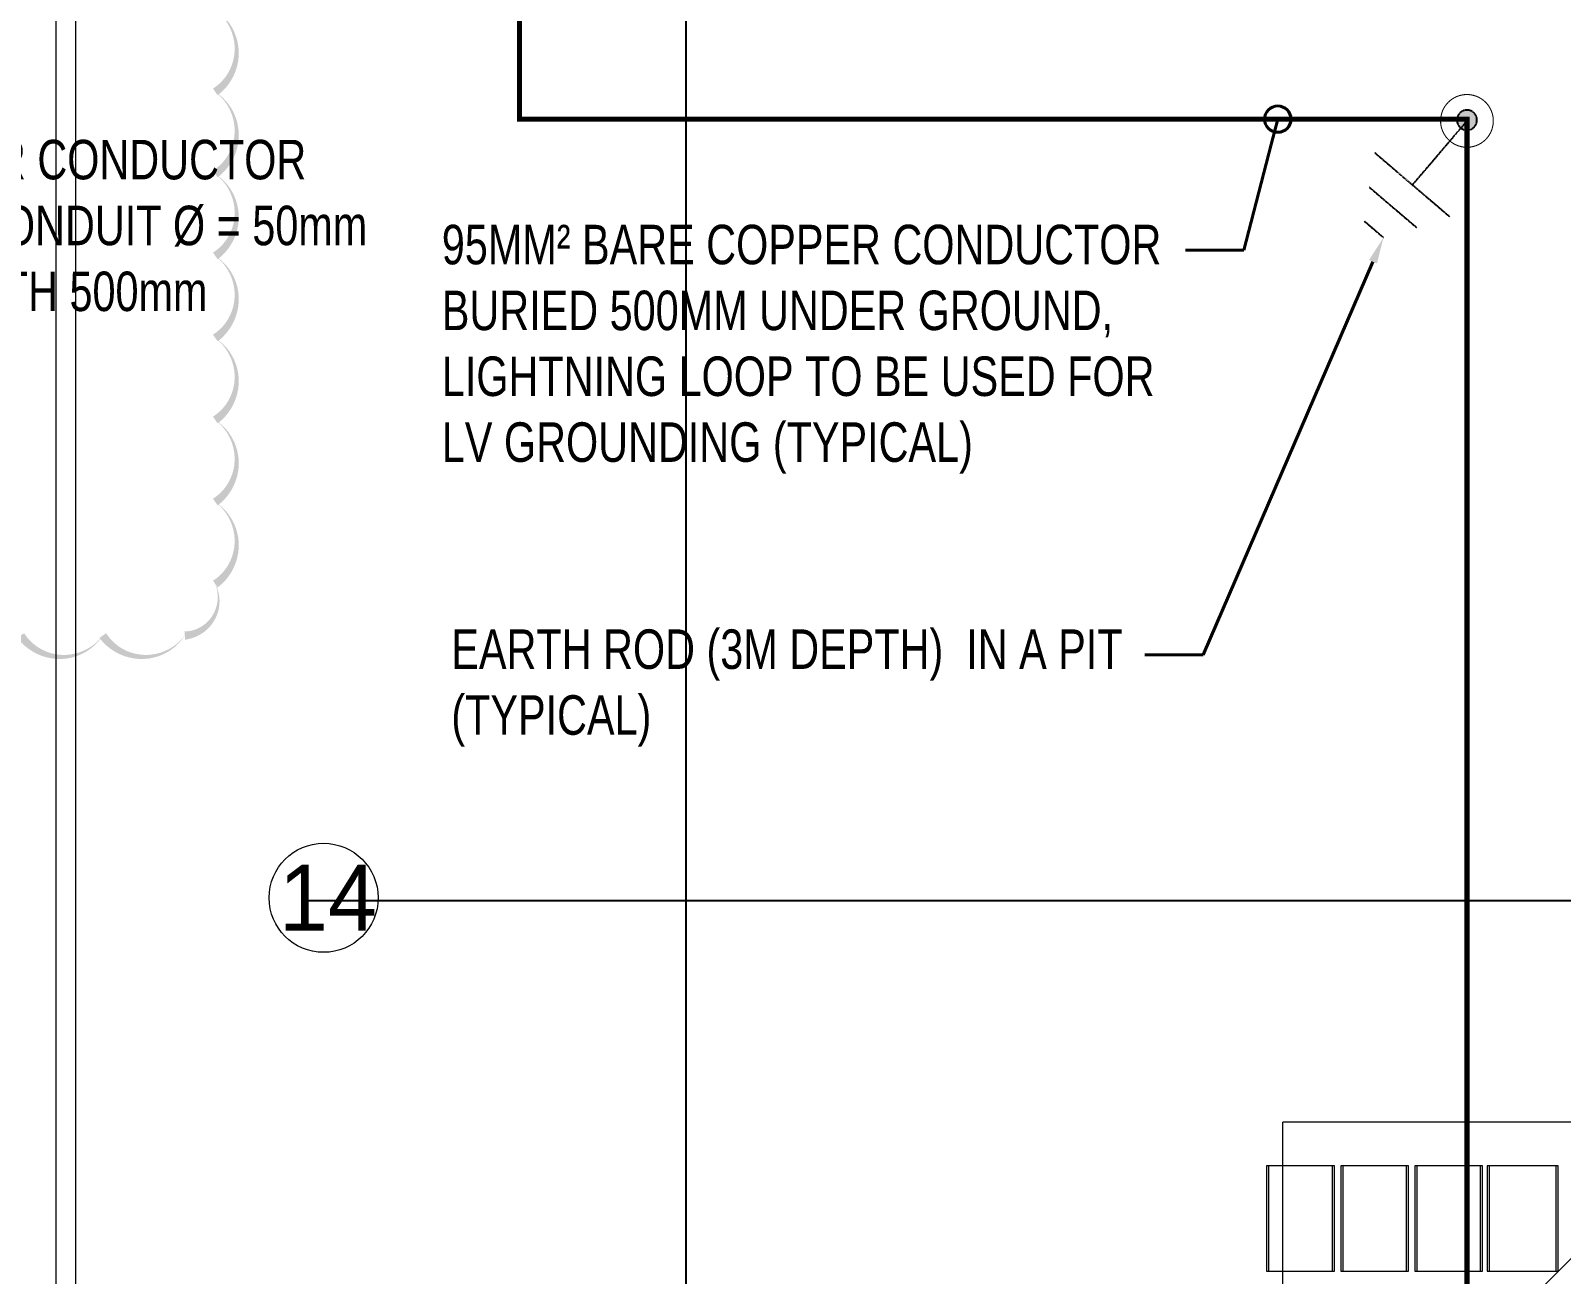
# Model space of a CAD drawing. Header units: metres. Extents: x -18745 to 220762, y -1579758 to -1356048.
# Drawn here: x 81239 to 92867, y -1465275 to -1455830 of the extents above; entities that cross this region are included whole.
import ezdxf
from ezdxf import colors
from ezdxf.entities.mleader import LeaderData, LeaderLine
from ezdxf.math import Vec2, Vec3

# ---------------------------------------------------------------- set-up
doc = ezdxf.new("R2010")
doc.units = ezdxf.units.M
for name, pattern in [('DASHDOTX2', [50.8, 25.4, -12.7, 0, -12.7]), ('DASHED2', [0.375, 0.25, -0.125]), ('PHANTOMX2', [5, 2.5, -0.5, 0.5, -0.5, 0.5, -0.5])]:
    doc.linetypes.add(name, pattern=pattern)
doc.layers.get('0').update_dxf_attribs({"lineweight": 0})
for name, color, linetype in [('0E-PW-GRD', 6, 'Continuous'), ('A-100 - Copy$0$axes', 8, 'Continuous'), ('PD-VENT', 70, 'Continuous')]:
    doc.layers.add(name, color=color, linetype=linetype)
for name, color, linetype, lineweight in [('A-100 - Copy$0$Aluminum', 8, 'Continuous', 0), ('A-100 - Copy$0$AxisBalloons_2', 8, 'Continuous', 0), ('A-100 - Copy$0$Proj', 8, 'Continuous', 0), ('A-100 - Copy$0$TEXT', 8, 'Continuous', 0), ('A-100 - Copy$0$Tiles', 8, 'Continuous', 0), ('E-GRND', 94, 'DASHED2', 40), ('Tiles', 252, 'Continuous', 5)]:
    doc.layers.add(name, color=color, linetype=linetype, lineweight=lineweight)
doc.layers.add('REV 01', color=7, linetype='Continuous', lineweight=0, true_color=0xe41b4d)
doc.styles.add('A-100 - Copy$0$Standard', font='GOTHIC.TTF')
doc.styles.add('ROMANS', font='romans.shx', dxfattribs={"width": 0.85})

# ---------------------------------------------------------------- blocks, each defined once
blk = doc.blocks.new('A$C22ed9212')
at = {"layer": 'Tiles', "elevation": 0}
for points in [[(-438491, -462766), (-438491, -461054, 0.668179), (-440796, -460100), (-442677, -461981, 0.198912), (-444141, -465516), (-444141, -495781, 0.414214), (-440491, -499431), (-439994, -499431), (-439994, -493931), (-416831, -493931)], [(-438641, -462766), (-438641, -461054, 0.668179), (-440690, -460206), (-442571, -462087, 0.198912), (-443991, -465516), (-443991, -495781, 0.414214), (-440491, -499281), (-440144, -499281), (-440144, -493781), (-416831, -493781)]]:
    blk.add_lwpolyline(points, format="xyb", dxfattribs=at)
for points in [[(-434944, -487444), (-434444, -487444), (-434444, -486644), (-434944, -486644)], [(-434929, -487444), (-434429, -487444), (-434429, -486644), (-434929, -486644)], [(-434381, -487444), (-433881, -487444), (-433881, -486644), (-434381, -486644)], [(-434366, -487444), (-433866, -487444), (-433866, -486644), (-434366, -486644)], [(-433819, -487444), (-433319, -487444), (-433319, -486644), (-433819, -486644)], [(-433804, -487444), (-433304, -487444), (-433304, -486644), (-433804, -486644)], [(-433269, -487444), (-432744, -487444), (-432744, -486644), (-433269, -486644)], [(-433254, -487444), (-432729, -487444), (-432729, -486644), (-433254, -486644)]]:
    blk.add_lwpolyline(points, close=True, dxfattribs=at)
blk = doc.blocks.new('GROUND-ROD1')
at = {"layer": 'E-GRND', "linetype": 'ByBlock', "lineweight": -2}
h = blk.add_hatch(color=256, dxfattribs=at)
edge = h.paths.add_edge_path(flags=0)
edge.add_arc((-6, 4), 76.2, 0, 180)
edge.add_arc((-6, 4), 76.2, 180, 360)
for p, q in [((-650, -373), (-650, 373)), ((-876, -237), (-876, 237)), ((-1097, -92), (-1097, 95)), ((-2, 0), (-650, 0))]:
    blk.add_line(p, q, dxfattribs=at)
at = {"layer": 'E-GRND', "const_width": 8}
blk.add_lwpolyline([(111, -159, -2.025962), (111, 159, -0.493593), (111, -159, 0.493593)], format="xyb", dxfattribs=at)
at = {"layer": 'E-GRND', "linetype": 'ByBlock', "lineweight": -2}
for start, end in [(360, 180), (180, 360)]:
    blk.add_arc((-6, 4), 76.2, start, end, dxfattribs=at)
blk = doc.blocks.new('_Origin')
at = {"color": 0, "linetype": 'ByBlock', "lineweight": -2}
blk.add_line((0, 0), (-1, 0), dxfattribs=at)
blk.add_circle((0, 0), 0.5, dxfattribs=at)
blk = doc.blocks.new('A-100 - Copy')
at = {"layer": 'A-100 - Copy$0$Aluminum', "ltscale": 300}
blk.add_line((93350.3, -1464745.2, 2.4), (92731.6, -1465364, 2.4), dxfattribs=at)
at = {"layer": 'A-100 - Copy$0$axes'}
for p, q in [((86217.6, -1477297.4, 2.4), (86217.6, -1436792.7, 2.4)), ((215702.3, -1462437.7, 2.4), (83332.8, -1462437.7, 2.4))]:
    blk.add_line(p, q, dxfattribs=at)
at = {"layer": 'A-100 - Copy$0$AxisBalloons_2'}
blk.add_circle((83464.5, -1462415.6, 2.4), 413.9, dxfattribs=at)
at = {"layer": 'A-100 - Copy$0$Proj'}
for p in [(93150.3, -1464120.2, 2.4), (90750.3, -1468980.1, 2.4)]:
    blk.add_line(p, (90750.3, -1464120.2, 2.4), dxfattribs=at)
at = {"layer": 'A-100 - Copy$0$Tiles', "elevation": 2.4}
for points in [[(90627.8, -1465250.2), (91127.8, -1465250.2), (91127.8, -1464450.2), (90627.8, -1464450.2)], [(91190.3, -1465250.2), (91690.3, -1465250.2), (91690.3, -1464450.2), (91190.3, -1464450.2)], [(91752.8, -1465250.2), (92252.8, -1465250.2), (92252.8, -1464450.2), (91752.8, -1464450.2)], [(92302.8, -1465250.2), (92827.8, -1465250.2), (92827.8, -1464450.2), (92302.8, -1464450.2)]]:
    blk.add_lwpolyline(points, close=True, dxfattribs=at)
at = {"layer": 'A-100 - Copy$0$TEXT', "insert": (83124.7, -1462165.2, 2.4), "char_height": 500, "attachment_point": 1, "style": 'A-100 - Copy$0$Standard'}
blk.add_mtext_dynamic_manual_height_columns('14', width=1.122, gutter_width=1, heights=[0], dxfattribs=at)

msp = doc.modelspace()

# ---------------------------------------------------------------- linework, layer by layer
at = {"layer": '0E-PW-GRD', "linetype": 'DASHDOTX2', "ltscale": 10, "const_width": 40, "elevation": 0}
msp.add_lwpolyline([(174978.3, -1477822.7), (158048.3, -1477822.7), (158048.3, -1476532.7), (150498.3, -1476532.7), (150498.3, -1472187.7, 0.4142136), (150493.3, -1472182.7), (113650.3, -1472182.7, 0.4142136), (113645.3, -1472187.7), (113645.3, -1476532.7), (107725.3, -1476532.7), (107725.3, -1470902.7), (92150.3, -1470902.7), (92150.3, -1456502.7), (84952.6, -1456502.7), (84952.6, -1439572.7), (99350.3, -1439572.7), (99350.3, -1427702.7), (98070.3, -1427702.7), (98070.3, -1394542.7)], format="xyb", dxfattribs=at)
at = {"layer": 'REV 01', "elevation": -2.4}
msp.add_lwpolyline([(82642, -1455673.1, 0, 62.3, -0.5205671), (82642, -1456296, 0, 62.3, -0.5205671), (82642, -1456918.9, 0, 62.3, -0.5205671), (82642, -1457541.8, 0, 62.3, -0.5205671), (82642, -1458164.8, 0, 62.3, -0.5205671), (82642, -1458787.7, 0, 62.3, -0.5205671), (82642, -1459410.6, 0, 62.3, -0.5205671), (82642, -1460033.5, 0, 62.3, -0.5205671), (82409.9, -1460424.3, 0, 62.3, -0.5205671), (81787, -1460424.3, 0, 62.3, -0.5205671), (81164.1, -1460424.3, 0, 62.3, -0.5205671)], format="xyseb", dxfattribs=at)

# ---------------------------------------------------------------- block references
at = {"layer": '0E-PW-GRD', "color": 141, "linetype": 'PHANTOMX2', "rotation": 49.53090062292824}
msp.add_blockref('GROUND-ROD1', (92156.3, -1456507.8, 0), dxfattribs=at)
at = {"layer": 'PD-VENT'}
msp.add_blockref('A$C22ed9212', (525571.7, -977806.6, 2.4), dxfattribs=at)

# ---------------------------------------------------------------- leaders
at = {"layer": 'E-GRND', "linetype": 'ByBlock', "ltscale": 400}
ml = msp.add_multileader_mtext('Standard', dxfattribs=at)
ml.set_content('{\\fArial|b0|i0|c0|p34;\\W0.75;\\C256;95MM² BARE COPPER CONDUCTOR BURIED 500MM UNDER GROUND, LIGHTNING LOOP TO BE USED FOR LV GROUNDING (TYPICAL)}', color=140, style='ROMANS')
ml.set_leader_properties(color=181, lineweight=-1)
ml.set_arrow_properties(name='ORIGIN')
ml.build(insert=Vec2(0, 0))
ml.multileader.update_dxf_attribs({"dogleg_length": 319.7, "arrow_head_size": 200})
ctx = ml.context
ctx.base_point, ctx.char_height, ctx.arrow_head_size, ctx.landing_gap_size, ctx.plane_origin, ctx.plane_x_axis, ctx.plane_y_axis = Vec3(84162.3, -1457499.2, 2.4), 300, 200, 200, Vec3(81644.9, -1457310.9, 2.4), Vec3(1, 0.0000626), Vec3(-0.0000626, 1)
notes = []
notes.append((ctx, [(0, (1, 1, 0), (90453.6, -1457498.8, 2.4), (-1, -0.0000626), 442, [(0, [(90712.3, -1456502.7, 2.4)], 0, [])])]))
ctx.mtext.insert, ctx.mtext.text_direction, ctx.mtext.rotation, ctx.mtext.width, ctx.mtext.defined_height, ctx.mtext.flow_direction = Vec3(84362.3, -1457305, 2.4), Vec3(1, 0.0000626), 0.0000626, 5749.077, 1062.8, 5
ml = msp.add_multileader_mtext('Standard', dxfattribs=at)
ml.set_content('{\\fArial|b0|i0|c0|p34;\\W0.75;\\C256;EARTH ROD (3M DEPTH)  IN A PIT (TYPICAL)}', color=140, style='ROMANS')
ml.set_leader_properties(color=181, lineweight=-1)
ml.build(insert=Vec2(0, 0))
ml.multileader.update_dxf_attribs({"dogleg_length": 319.7, "arrow_head_size": 200})
ctx = ml.context
ctx.base_point, ctx.char_height, ctx.arrow_head_size, ctx.landing_gap_size, ctx.plane_origin, ctx.plane_x_axis, ctx.plane_y_axis = Vec3(84234.7, -1460571.6, 0), 300, 200, 200, Vec3(81717.3, -1459514.7, 0), Vec3(1, 0.0000626), Vec3(-0.0000626, 1)
notes.append((ctx, [(0, (1, 1, 0), (90144.9, -1460571.3, 0), (-1, -0.0000626), 442, [(0, [(91514.8, -1457402.3, 0)], 0, [])])]))
ctx.mtext.insert, ctx.mtext.text_direction, ctx.mtext.rotation, ctx.mtext.width, ctx.mtext.defined_height, ctx.mtext.flow_direction = Vec3(84434.7, -1460377.5, 0), Vec3(1, 0.0000626), 0.0000626, 5749.077, 1062.8, 5
for ctx, leaders in notes:
    for number, flags, end, landing, length, lines in leaders:
        leader = LeaderData()
        leader.index, (leader.has_last_leader_line, leader.has_dogleg_vector, leader.attachment_direction) = number, flags
        leader.last_leader_point, leader.dogleg_vector, leader.dogleg_length = Vec3(end), Vec3(landing), length
        for number, points, colour, breaks in lines:
            line = LeaderLine()
            line.index, line.vertices, line.color, line.breaks = number, Vec3.list(points), colors.encode_raw_color(colour), breaks
            leader.lines.append(line)
        ctx.leaders.append(leader)

# ---------------------------------------------------------------- next in the draw order: block references
msp.add_blockref('A-100 - Copy', (0, 0))

# ---------------------------------------------------------------- next in the draw order: leaders
ml = msp.add_multileader_mtext('Standard', dxfattribs=at)
ml.set_content('{\\fArial|b0|i0|c0|p34;\\W0.75;\\C256;95MM² BARE COPPER CONDUCTOR INSTALLED IN PVC CONDUIT %%C = 50mm AND BURIED AT DEPTH 500mm}', color=140, style='ROMANS')
ml.set_leader_properties(color=181, lineweight=-1)
ml.build(insert=Vec2(0, 0))
ml.multileader.update_dxf_attribs({"dogleg_length": 319.7, "arrow_head_size": 200})
ctx = ml.context
ctx.base_point, ctx.char_height, ctx.arrow_head_size, ctx.landing_gap_size, ctx.plane_origin, ctx.plane_x_axis, ctx.plane_y_axis = Vec3(77667, -1456812.7), 300, 200, 200, Vec3(78755.1, -1448826.6), Vec3(1, 0.0000626), Vec3(-0.0000626, 1)
notes = []
notes.append((ctx, [(1, (1, 1, 0), (77225, -1456812.8), (1, 0.0000626), 442, [(0, [(78060.9, -1455224.8)], 0, [])])]))
ctx.mtext.insert, ctx.mtext.text_direction, ctx.mtext.rotation, ctx.mtext.width, ctx.mtext.defined_height, ctx.mtext.flow_direction = Vec3(77867, -1456660.2), Vec3(1, 0.0000626), 0.0000626, 6521.108, 1068.8, 5
for ctx, leaders in notes:
    for number, flags, end, landing, length, lines in leaders:
        leader = LeaderData()
        leader.index, (leader.has_last_leader_line, leader.has_dogleg_vector, leader.attachment_direction) = number, flags
        leader.last_leader_point, leader.dogleg_vector, leader.dogleg_length = Vec3(end), Vec3(landing), length
        for number, points, colour, breaks in lines:
            line = LeaderLine()
            line.index, line.vertices, line.color, line.breaks = number, Vec3.list(points), colors.encode_raw_color(colour), breaks
            leader.lines.append(line)
        ctx.leaders.append(leader)

doc.saveas('drawing.dxf')
